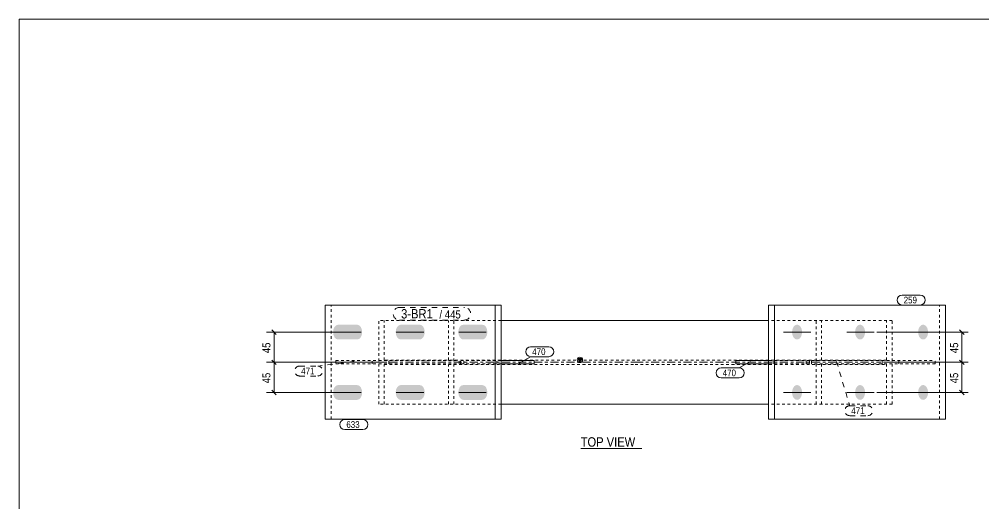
# Model space of a CAD drawing. Header units: millimetres. Extents: x 2 to 579, y 1 to 405.
# Drawn here: x 5 to 364.5, y 224.4 to 405 of the extents above; entities that cross this region are included whole.
import ezdxf

# ---------------------------------------------------------------- set-up
doc = ezdxf.new("R2010")
doc.units = ezdxf.units.MM
for name, pattern in [('XKITLINE00', [0]), ('XKITLINE01', [4, 1, -1, 1, -1]), ('XKITLINE02', [4, 2, -2]), ('XKITLINE03', [6, 3, -1, 1, -1])]:
    doc.linetypes.add(name, pattern=pattern)
for name, color, linetype, lineweight in [('Bolt', 3, 'Continuous', 0), ('Dimensions', 7, 'Continuous', 0), ('DrawingSheet', 5, 'Continuous', 0), ('OtherObjectType', 7, 'Continuous', 0), ('Part', 2, 'Continuous', 0), ('PartMark', 7, 'Continuous', 0)]:
    doc.layers.add(name, color=color, linetype=linetype, lineweight=lineweight)
doc.styles.add('ARIAL', font='ARIAL.TTF')

# ---------------------------------------------------------------- blocks, each defined once
blk = doc.blocks.new('*A10')
at = {"layer": 'Bolt'}
for points in [[(123.81, 285.63), (123.1, 285.84), (122.51, 286.44), (122.11, 287.33), (121.97, 288.38), (122.11, 289.44), (122.51, 290.33), (123.1, 290.92), (123.81, 291.13), (130.97, 291.13), (131.68, 290.92), (132.27, 290.33), (132.67, 289.44), (132.81, 288.38), (132.67, 287.33), (132.27, 286.44), (131.68, 285.84), (130.97, 285.63)], [(147.14, 285.63), (146.44, 285.84), (145.84, 286.44), (145.45, 287.33), (145.31, 288.38), (145.45, 289.44), (145.84, 290.33), (146.44, 290.92), (147.14, 291.13), (154.31, 291.13), (155.01, 290.92), (155.6, 290.33), (156, 289.44), (156.14, 288.38), (156, 287.33), (155.6, 286.44), (155.01, 285.84), (154.31, 285.63)], [(170.48, 285.63), (169.77, 285.84), (169.18, 286.44), (168.78, 287.33), (168.64, 288.38), (168.78, 289.44), (169.18, 290.33), (169.77, 290.92), (170.48, 291.13), (177.64, 291.13), (178.34, 290.92), (178.94, 290.33), (179.34, 289.44), (179.48, 288.38), (179.34, 287.33), (178.94, 286.44), (178.34, 285.84), (177.64, 285.63)], [(123.81, 263.13), (123.1, 263.34), (122.51, 263.94), (122.11, 264.83), (121.97, 265.88), (122.11, 266.94), (122.51, 267.83), (123.1, 268.42), (123.81, 268.63), (130.97, 268.63), (131.68, 268.42), (132.27, 267.83), (132.67, 266.94), (132.81, 265.88), (132.67, 264.83), (132.27, 263.94), (131.68, 263.34), (130.97, 263.13)], [(147.14, 263.13), (146.44, 263.34), (145.84, 263.94), (145.45, 264.83), (145.31, 265.88), (145.45, 266.94), (145.84, 267.83), (146.44, 268.42), (147.14, 268.63), (154.31, 268.63), (155.01, 268.42), (155.6, 267.83), (156, 266.94), (156.14, 265.88), (156, 264.83), (155.6, 263.94), (155.01, 263.34), (154.31, 263.13)], [(170.48, 263.13), (169.77, 263.34), (169.18, 263.94), (168.78, 264.83), (168.64, 265.88), (168.78, 266.94), (169.18, 267.83), (169.77, 268.42), (170.48, 268.63), (177.64, 268.63), (178.34, 268.42), (178.94, 267.83), (179.34, 266.94), (179.48, 265.88), (179.34, 264.83), (178.94, 263.94), (178.34, 263.34), (177.64, 263.13)]]:
    blk.add_hatch(color=3, dxfattribs=at).paths.add_polyline_path(points, flags=17)
at = {"layer": 'Bolt', "color": 3, "linetype": 'XKITLINE00', "lineweight": 0}
for p, q in [((122.17, 288.38), (132.42, 288.38)), ((145.51, 288.38), (155.76, 288.38)), ((168.84, 288.38), (179.09, 288.38)), ((122.17, 265.88), (132.42, 265.88)), ((145.51, 265.88), (155.76, 265.88)), ((168.84, 265.88), (179.09, 265.88))]:
    blk.add_line(p, q, dxfattribs=at)
blk = doc.blocks.new('*A11')
at = {"layer": 'Bolt'}
for points in [[(293.07, 288.45), (293.07, 288.52), (293.08, 288.59), (293.08, 288.65), (293.09, 288.72), (293.09, 288.79), (293.1, 288.85), (293.11, 288.92), (293.12, 288.99), (293.13, 289.05), (293.14, 289.12), (293.15, 289.18), (293.16, 289.25), (293.18, 289.31), (293.2, 289.37), (293.21, 289.44), (293.23, 289.5), (293.25, 289.56), (293.27, 289.62), (293.29, 289.68), (293.31, 289.74), (293.33, 289.8), (293.36, 289.85), (293.38, 289.91), (293.41, 289.97), (293.43, 290.02), (293.46, 290.07), (293.49, 290.13), (293.52, 290.18), (293.55, 290.23), (293.58, 290.28), (293.61, 290.33), (293.64, 290.37), (293.68, 290.42), (293.71, 290.47), (293.75, 290.51), (293.78, 290.55), (293.82, 290.59), (293.85, 290.63), (293.89, 290.67), (293.93, 290.71), (293.97, 290.74), (294.01, 290.78), (294.05, 290.81), (294.09, 290.84), (294.13, 290.87), (294.17, 290.9), (294.21, 290.92), (294.25, 290.95), (294.3, 290.97), (294.34, 290.99), (294.38, 291.01), (294.43, 291.03), (294.47, 291.05), (294.51, 291.07), (294.56, 291.08), (294.6, 291.09), (294.65, 291.1), (294.69, 291.11), (294.74, 291.12), (294.78, 291.13), (294.83, 291.13), (294.87, 291.13), (294.92, 291.13), (294.96, 291.13), (295.01, 291.13), (295.05, 291.13), (295.1, 291.12), (295.14, 291.11), (295.19, 291.1), (295.23, 291.09), (295.28, 291.08), (295.32, 291.07), (295.37, 291.05), (295.41, 291.03), (295.45, 291.01), (295.5, 290.99), (295.54, 290.97), (295.58, 290.95), (295.62, 290.92), (295.67, 290.9), (295.71, 290.87), (295.75, 290.84), (295.79, 290.81), (295.83, 290.78), (295.87, 290.74), (295.91, 290.71), (295.94, 290.67), (295.98, 290.63), (296.02, 290.59), (296.05, 290.55), (296.09, 290.51), (296.12, 290.47), (296.16, 290.42), (296.19, 290.37), (296.22, 290.33), (296.25, 290.28), (296.29, 290.23), (296.32, 290.18), (296.34, 290.13), (296.37, 290.07), (296.4, 290.02), (296.43, 289.97), (296.45, 289.91), (296.48, 289.85), (296.5, 289.8), (296.52, 289.74), (296.55, 289.68), (296.57, 289.62), (296.59, 289.56), (296.61, 289.5), (296.62, 289.44), (296.64, 289.37), (296.66, 289.31), (296.67, 289.25), (296.68, 289.18), (296.7, 289.12), (296.71, 289.05), (296.72, 288.99), (296.73, 288.92), (296.74, 288.85), (296.74, 288.79), (296.75, 288.72), (296.75, 288.65), (296.76, 288.59), (296.76, 288.52), (296.76, 288.45), (296.76, 288.38), (296.76, 288.32), (296.76, 288.25), (296.76, 288.18), (296.75, 288.11), (296.75, 288.05), (296.74, 287.98), (296.74, 287.91), (296.73, 287.85), (296.72, 287.78), (296.71, 287.71), (296.7, 287.65), (296.68, 287.58), (296.67, 287.52), (296.66, 287.46), (296.64, 287.39), (296.62, 287.33), (296.61, 287.27), (296.59, 287.21), (296.57, 287.15), (296.55, 287.09), (296.52, 287.03), (296.5, 286.97), (296.48, 286.91), (296.45, 286.85), (296.43, 286.8), (296.4, 286.74), (296.37, 286.69), (296.34, 286.64), (296.32, 286.59), (296.29, 286.54), (296.25, 286.49), (296.22, 286.44), (296.19, 286.39), (296.16, 286.35), (296.12, 286.3), (296.09, 286.26), (296.05, 286.21), (296.02, 286.17), (295.98, 286.13), (295.94, 286.1), (295.91, 286.06), (295.87, 286.02), (295.83, 285.99), (295.79, 285.96), (295.75, 285.93), (295.71, 285.9), (295.67, 285.87), (295.62, 285.84), (295.58, 285.82), (295.54, 285.79), (295.5, 285.77), (295.45, 285.75), (295.41, 285.73), (295.37, 285.72), (295.32, 285.7), (295.28, 285.69), (295.23, 285.67), (295.19, 285.66), (295.14, 285.65), (295.1, 285.65), (295.05, 285.64), (295.01, 285.64), (294.96, 285.63), (294.92, 285.63), (294.87, 285.63), (294.83, 285.64), (294.78, 285.64), (294.74, 285.65), (294.69, 285.65), (294.65, 285.66), (294.6, 285.67), (294.56, 285.69), (294.51, 285.7), (294.47, 285.72), (294.43, 285.73), (294.38, 285.75), (294.34, 285.77), (294.3, 285.79), (294.25, 285.82), (294.21, 285.84), (294.17, 285.87), (294.13, 285.9), (294.09, 285.93), (294.05, 285.96), (294.01, 285.99), (293.97, 286.02), (293.93, 286.06), (293.89, 286.1), (293.85, 286.13), (293.82, 286.17), (293.78, 286.21), (293.75, 286.26), (293.71, 286.3), (293.68, 286.35), (293.64, 286.39), (293.61, 286.44), (293.58, 286.49), (293.55, 286.54), (293.52, 286.59), (293.49, 286.64), (293.46, 286.69), (293.43, 286.74), (293.41, 286.8), (293.38, 286.85), (293.36, 286.91), (293.33, 286.97), (293.31, 287.03), (293.29, 287.09), (293.27, 287.15), (293.25, 287.21), (293.23, 287.27), (293.21, 287.33), (293.2, 287.39), (293.18, 287.46), (293.16, 287.52), (293.15, 287.58), (293.14, 287.65), (293.13, 287.71), (293.12, 287.78), (293.11, 287.85), (293.1, 287.91), (293.09, 287.98), (293.09, 288.05), (293.08, 288.11), (293.08, 288.18), (293.07, 288.25), (293.07, 288.32), (293.07, 288.38)], [(316.57, 288.45), (316.57, 288.52), (316.57, 288.59), (316.58, 288.65), (316.58, 288.72), (316.59, 288.79), (316.59, 288.85), (316.6, 288.92), (316.61, 288.99), (316.62, 289.05), (316.63, 289.12), (316.65, 289.18), (316.66, 289.25), (316.67, 289.31), (316.69, 289.37), (316.71, 289.44), (316.72, 289.5), (316.74, 289.56), (316.76, 289.62), (316.78, 289.68), (316.81, 289.74), (316.83, 289.8), (316.85, 289.85), (316.88, 289.91), (316.9, 289.97), (316.93, 290.02), (316.96, 290.07), (316.99, 290.13), (317.01, 290.18), (317.04, 290.23), (317.08, 290.28), (317.11, 290.33), (317.14, 290.37), (317.17, 290.42), (317.21, 290.47), (317.24, 290.51), (317.28, 290.55), (317.31, 290.59), (317.35, 290.63), (317.39, 290.67), (317.42, 290.71), (317.46, 290.74), (317.5, 290.78), (317.54, 290.81), (317.58, 290.84), (317.62, 290.87), (317.66, 290.9), (317.71, 290.92), (317.75, 290.95), (317.79, 290.97), (317.83, 290.99), (317.88, 291.01), (317.92, 291.03), (317.96, 291.05), (318.01, 291.07), (318.05, 291.08), (318.1, 291.09), (318.14, 291.1), (318.19, 291.11), (318.23, 291.12), (318.28, 291.13), (318.32, 291.13), (318.37, 291.13), (318.41, 291.13), (318.46, 291.13), (318.5, 291.13), (318.55, 291.13), (318.59, 291.12), (318.64, 291.11), (318.68, 291.1), (318.73, 291.09), (318.77, 291.08), (318.82, 291.07), (318.86, 291.05), (318.9, 291.03), (318.95, 291.01), (318.99, 290.99), (319.03, 290.97), (319.08, 290.95), (319.12, 290.92), (319.16, 290.9), (319.2, 290.87), (319.24, 290.84), (319.28, 290.81), (319.32, 290.78), (319.36, 290.74), (319.4, 290.71), (319.44, 290.67), (319.48, 290.63), (319.51, 290.59), (319.55, 290.55), (319.58, 290.51), (319.62, 290.47), (319.65, 290.42), (319.69, 290.37), (319.72, 290.33), (319.75, 290.28), (319.78, 290.23), (319.81, 290.18), (319.84, 290.13), (319.87, 290.07), (319.9, 290.02), (319.92, 289.97), (319.95, 289.91), (319.97, 289.85), (320, 289.8), (320.02, 289.74), (320.04, 289.68), (320.06, 289.62), (320.08, 289.56), (320.1, 289.5), (320.12, 289.44), (320.13, 289.37), (320.15, 289.31), (320.17, 289.25), (320.18, 289.18), (320.19, 289.12), (320.2, 289.05), (320.21, 288.99), (320.22, 288.92), (320.23, 288.85), (320.24, 288.79), (320.24, 288.72), (320.25, 288.65), (320.25, 288.59), (320.26, 288.52), (320.26, 288.45), (320.26, 288.38), (320.26, 288.32), (320.26, 288.25), (320.25, 288.18), (320.25, 288.11), (320.24, 288.05), (320.24, 287.98), (320.23, 287.91), (320.22, 287.85), (320.21, 287.78), (320.2, 287.71), (320.19, 287.65), (320.18, 287.58), (320.17, 287.52), (320.15, 287.46), (320.13, 287.39), (320.12, 287.33), (320.1, 287.27), (320.08, 287.21), (320.06, 287.15), (320.04, 287.09), (320.02, 287.03), (320, 286.97), (319.97, 286.91), (319.95, 286.85), (319.92, 286.8), (319.9, 286.74), (319.87, 286.69), (319.84, 286.64), (319.81, 286.59), (319.78, 286.54), (319.75, 286.49), (319.72, 286.44), (319.69, 286.39), (319.65, 286.35), (319.62, 286.3), (319.58, 286.26), (319.55, 286.21), (319.51, 286.17), (319.48, 286.13), (319.44, 286.1), (319.4, 286.06), (319.36, 286.02), (319.32, 285.99), (319.28, 285.96), (319.24, 285.93), (319.2, 285.9), (319.16, 285.87), (319.12, 285.84), (319.08, 285.82), (319.03, 285.79), (318.99, 285.77), (318.95, 285.75), (318.9, 285.73), (318.86, 285.72), (318.82, 285.7), (318.77, 285.69), (318.73, 285.67), (318.68, 285.66), (318.64, 285.65), (318.59, 285.65), (318.55, 285.64), (318.5, 285.64), (318.46, 285.63), (318.41, 285.63), (318.37, 285.63), (318.32, 285.64), (318.28, 285.64), (318.23, 285.65), (318.19, 285.65), (318.14, 285.66), (318.1, 285.67), (318.05, 285.69), (318.01, 285.7), (317.96, 285.72), (317.92, 285.73), (317.88, 285.75), (317.83, 285.77), (317.79, 285.79), (317.75, 285.82), (317.71, 285.84), (317.66, 285.87), (317.62, 285.9), (317.58, 285.93), (317.54, 285.96), (317.5, 285.99), (317.46, 286.02), (317.42, 286.06), (317.39, 286.1), (317.35, 286.13), (317.31, 286.17), (317.28, 286.21), (317.24, 286.26), (317.21, 286.3), (317.17, 286.35), (317.14, 286.39), (317.11, 286.44), (317.08, 286.49), (317.04, 286.54), (317.01, 286.59), (316.99, 286.64), (316.96, 286.69), (316.93, 286.74), (316.9, 286.8), (316.88, 286.85), (316.85, 286.91), (316.83, 286.97), (316.81, 287.03), (316.78, 287.09), (316.76, 287.15), (316.74, 287.21), (316.72, 287.27), (316.71, 287.33), (316.69, 287.39), (316.67, 287.46), (316.66, 287.52), (316.65, 287.58), (316.63, 287.65), (316.62, 287.71), (316.61, 287.78), (316.6, 287.85), (316.59, 287.91), (316.59, 287.98), (316.58, 288.05), (316.58, 288.11), (316.57, 288.18), (316.57, 288.25), (316.57, 288.32), (316.57, 288.38)], [(340.06, 288.45), (340.06, 288.52), (340.07, 288.59), (340.07, 288.65), (340.07, 288.72), (340.08, 288.79), (340.09, 288.85), (340.1, 288.92), (340.11, 288.99), (340.12, 289.05), (340.13, 289.12), (340.14, 289.18), (340.15, 289.25), (340.17, 289.31), (340.18, 289.37), (340.2, 289.44), (340.22, 289.5), (340.24, 289.56), (340.26, 289.62), (340.28, 289.68), (340.3, 289.74), (340.32, 289.8), (340.35, 289.85), (340.37, 289.91), (340.4, 289.97), (340.42, 290.02), (340.45, 290.07), (340.48, 290.13), (340.51, 290.18), (340.54, 290.23), (340.57, 290.28), (340.6, 290.33), (340.63, 290.37), (340.67, 290.42), (340.7, 290.47), (340.74, 290.51), (340.77, 290.55), (340.81, 290.59), (340.84, 290.63), (340.88, 290.67), (340.92, 290.71), (340.96, 290.74), (341, 290.78), (341.04, 290.81), (341.08, 290.84), (341.12, 290.87), (341.16, 290.9), (341.2, 290.92), (341.24, 290.95), (341.29, 290.97), (341.33, 290.99), (341.37, 291.01), (341.41, 291.03), (341.46, 291.05), (341.5, 291.07), (341.55, 291.08), (341.59, 291.09), (341.64, 291.1), (341.68, 291.11), (341.73, 291.12), (341.77, 291.13), (341.82, 291.13), (341.86, 291.13), (341.91, 291.13), (341.95, 291.13), (342, 291.13), (342.04, 291.13), (342.09, 291.12), (342.13, 291.11), (342.18, 291.1), (342.22, 291.09), (342.27, 291.08), (342.31, 291.07), (342.36, 291.05), (342.4, 291.03), (342.44, 291.01), (342.49, 290.99), (342.53, 290.97), (342.57, 290.95), (342.61, 290.92), (342.65, 290.9), (342.7, 290.87), (342.74, 290.84), (342.78, 290.81), (342.82, 290.78), (342.86, 290.74), (342.89, 290.71), (342.93, 290.67), (342.97, 290.63), (343.01, 290.59), (343.04, 290.55), (343.08, 290.51), (343.11, 290.47), (343.15, 290.42), (343.18, 290.37), (343.21, 290.33), (343.24, 290.28), (343.27, 290.23), (343.3, 290.18), (343.33, 290.13), (343.36, 290.07), (343.39, 290.02), (343.42, 289.97), (343.44, 289.91), (343.47, 289.85), (343.49, 289.8), (343.51, 289.74), (343.53, 289.68), (343.56, 289.62), (343.58, 289.56), (343.59, 289.5), (343.61, 289.44), (343.63, 289.37), (343.64, 289.31), (343.66, 289.25), (343.67, 289.18), (343.69, 289.12), (343.7, 289.05), (343.71, 288.99), (343.72, 288.92), (343.73, 288.85), (343.73, 288.79), (343.74, 288.72), (343.74, 288.65), (343.75, 288.59), (343.75, 288.52), (343.75, 288.45), (343.75, 288.38), (343.75, 288.32), (343.75, 288.25), (343.75, 288.18), (343.74, 288.11), (343.74, 288.05), (343.73, 287.98), (343.73, 287.91), (343.72, 287.85), (343.71, 287.78), (343.7, 287.71), (343.69, 287.65), (343.67, 287.58), (343.66, 287.52), (343.64, 287.46), (343.63, 287.39), (343.61, 287.33), (343.59, 287.27), (343.58, 287.21), (343.56, 287.15), (343.53, 287.09), (343.51, 287.03), (343.49, 286.97), (343.47, 286.91), (343.44, 286.85), (343.42, 286.8), (343.39, 286.74), (343.36, 286.69), (343.33, 286.64), (343.3, 286.59), (343.27, 286.54), (343.24, 286.49), (343.21, 286.44), (343.18, 286.39), (343.15, 286.35), (343.11, 286.3), (343.08, 286.26), (343.04, 286.21), (343.01, 286.17), (342.97, 286.13), (342.93, 286.1), (342.89, 286.06), (342.86, 286.02), (342.82, 285.99), (342.78, 285.96), (342.74, 285.93), (342.7, 285.9), (342.65, 285.87), (342.61, 285.84), (342.57, 285.82), (342.53, 285.79), (342.49, 285.77), (342.44, 285.75), (342.4, 285.73), (342.36, 285.72), (342.31, 285.7), (342.27, 285.69), (342.22, 285.67), (342.18, 285.66), (342.13, 285.65), (342.09, 285.65), (342.04, 285.64), (342, 285.64), (341.95, 285.63), (341.91, 285.63), (341.86, 285.63), (341.82, 285.64), (341.77, 285.64), (341.73, 285.65), (341.68, 285.65), (341.64, 285.66), (341.59, 285.67), (341.55, 285.69), (341.5, 285.7), (341.46, 285.72), (341.41, 285.73), (341.37, 285.75), (341.33, 285.77), (341.29, 285.79), (341.24, 285.82), (341.2, 285.84), (341.16, 285.87), (341.12, 285.9), (341.08, 285.93), (341.04, 285.96), (341, 285.99), (340.96, 286.02), (340.92, 286.06), (340.88, 286.1), (340.84, 286.13), (340.81, 286.17), (340.77, 286.21), (340.74, 286.26), (340.7, 286.3), (340.67, 286.35), (340.63, 286.39), (340.6, 286.44), (340.57, 286.49), (340.54, 286.54), (340.51, 286.59), (340.48, 286.64), (340.45, 286.69), (340.42, 286.74), (340.4, 286.8), (340.37, 286.85), (340.35, 286.91), (340.32, 286.97), (340.3, 287.03), (340.28, 287.09), (340.26, 287.15), (340.24, 287.21), (340.22, 287.27), (340.2, 287.33), (340.18, 287.39), (340.17, 287.46), (340.15, 287.52), (340.14, 287.58), (340.13, 287.65), (340.12, 287.71), (340.11, 287.78), (340.1, 287.85), (340.09, 287.91), (340.08, 287.98), (340.07, 288.05), (340.07, 288.11), (340.07, 288.18), (340.06, 288.25), (340.06, 288.32), (340.06, 288.38)], [(293.07, 265.95), (293.07, 266.02), (293.08, 266.09), (293.08, 266.15), (293.09, 266.22), (293.09, 266.29), (293.1, 266.35), (293.11, 266.42), (293.12, 266.49), (293.13, 266.55), (293.14, 266.62), (293.15, 266.68), (293.16, 266.75), (293.18, 266.81), (293.2, 266.87), (293.21, 266.94), (293.23, 267), (293.25, 267.06), (293.27, 267.12), (293.29, 267.18), (293.31, 267.24), (293.33, 267.3), (293.36, 267.35), (293.38, 267.41), (293.41, 267.47), (293.43, 267.52), (293.46, 267.57), (293.49, 267.63), (293.52, 267.68), (293.55, 267.73), (293.58, 267.78), (293.61, 267.83), (293.64, 267.87), (293.68, 267.92), (293.71, 267.97), (293.75, 268.01), (293.78, 268.05), (293.82, 268.09), (293.85, 268.13), (293.89, 268.17), (293.93, 268.21), (293.97, 268.24), (294.01, 268.28), (294.05, 268.31), (294.09, 268.34), (294.13, 268.37), (294.17, 268.4), (294.21, 268.42), (294.25, 268.45), (294.3, 268.47), (294.34, 268.49), (294.38, 268.51), (294.43, 268.53), (294.47, 268.55), (294.51, 268.57), (294.56, 268.58), (294.6, 268.59), (294.65, 268.6), (294.69, 268.61), (294.74, 268.62), (294.78, 268.63), (294.83, 268.63), (294.87, 268.63), (294.92, 268.63), (294.96, 268.63), (295.01, 268.63), (295.05, 268.63), (295.1, 268.62), (295.14, 268.61), (295.19, 268.6), (295.23, 268.59), (295.28, 268.58), (295.32, 268.57), (295.37, 268.55), (295.41, 268.53), (295.45, 268.51), (295.5, 268.49), (295.54, 268.47), (295.58, 268.45), (295.62, 268.42), (295.67, 268.4), (295.71, 268.37), (295.75, 268.34), (295.79, 268.31), (295.83, 268.28), (295.87, 268.24), (295.91, 268.21), (295.94, 268.17), (295.98, 268.13), (296.02, 268.09), (296.05, 268.05), (296.09, 268.01), (296.12, 267.97), (296.16, 267.92), (296.19, 267.87), (296.22, 267.83), (296.25, 267.78), (296.29, 267.73), (296.32, 267.68), (296.34, 267.63), (296.37, 267.57), (296.4, 267.52), (296.43, 267.47), (296.45, 267.41), (296.48, 267.35), (296.5, 267.3), (296.52, 267.24), (296.55, 267.18), (296.57, 267.12), (296.59, 267.06), (296.61, 267), (296.62, 266.94), (296.64, 266.87), (296.66, 266.81), (296.67, 266.75), (296.68, 266.68), (296.7, 266.62), (296.71, 266.55), (296.72, 266.49), (296.73, 266.42), (296.74, 266.35), (296.74, 266.29), (296.75, 266.22), (296.75, 266.15), (296.76, 266.09), (296.76, 266.02), (296.76, 265.95), (296.76, 265.88), (296.76, 265.82), (296.76, 265.75), (296.76, 265.68), (296.75, 265.61), (296.75, 265.55), (296.74, 265.48), (296.74, 265.41), (296.73, 265.35), (296.72, 265.28), (296.71, 265.21), (296.7, 265.15), (296.68, 265.08), (296.67, 265.02), (296.66, 264.96), (296.64, 264.89), (296.62, 264.83), (296.61, 264.77), (296.59, 264.71), (296.57, 264.65), (296.55, 264.59), (296.52, 264.53), (296.5, 264.47), (296.48, 264.41), (296.45, 264.35), (296.43, 264.3), (296.4, 264.24), (296.37, 264.19), (296.34, 264.14), (296.32, 264.09), (296.29, 264.04), (296.25, 263.99), (296.22, 263.94), (296.19, 263.89), (296.16, 263.85), (296.12, 263.8), (296.09, 263.76), (296.05, 263.71), (296.02, 263.67), (295.98, 263.63), (295.94, 263.6), (295.91, 263.56), (295.87, 263.52), (295.83, 263.49), (295.79, 263.46), (295.75, 263.43), (295.71, 263.4), (295.67, 263.37), (295.62, 263.34), (295.58, 263.32), (295.54, 263.29), (295.5, 263.27), (295.45, 263.25), (295.41, 263.23), (295.37, 263.22), (295.32, 263.2), (295.28, 263.19), (295.23, 263.17), (295.19, 263.16), (295.14, 263.15), (295.1, 263.15), (295.05, 263.14), (295.01, 263.14), (294.96, 263.13), (294.92, 263.13), (294.87, 263.13), (294.83, 263.14), (294.78, 263.14), (294.74, 263.15), (294.69, 263.15), (294.65, 263.16), (294.6, 263.17), (294.56, 263.19), (294.51, 263.2), (294.47, 263.22), (294.43, 263.23), (294.38, 263.25), (294.34, 263.27), (294.3, 263.29), (294.25, 263.32), (294.21, 263.34), (294.17, 263.37), (294.13, 263.4), (294.09, 263.43), (294.05, 263.46), (294.01, 263.49), (293.97, 263.52), (293.93, 263.56), (293.89, 263.6), (293.85, 263.63), (293.82, 263.67), (293.78, 263.71), (293.75, 263.76), (293.71, 263.8), (293.68, 263.85), (293.64, 263.89), (293.61, 263.94), (293.58, 263.99), (293.55, 264.04), (293.52, 264.09), (293.49, 264.14), (293.46, 264.19), (293.43, 264.24), (293.41, 264.3), (293.38, 264.35), (293.36, 264.41), (293.33, 264.47), (293.31, 264.53), (293.29, 264.59), (293.27, 264.65), (293.25, 264.71), (293.23, 264.77), (293.21, 264.83), (293.2, 264.89), (293.18, 264.96), (293.16, 265.02), (293.15, 265.08), (293.14, 265.15), (293.13, 265.21), (293.12, 265.28), (293.11, 265.35), (293.1, 265.41), (293.09, 265.48), (293.09, 265.55), (293.08, 265.61), (293.08, 265.68), (293.07, 265.75), (293.07, 265.82), (293.07, 265.88)], [(316.57, 265.95), (316.57, 266.02), (316.57, 266.09), (316.58, 266.15), (316.58, 266.22), (316.59, 266.29), (316.59, 266.35), (316.6, 266.42), (316.61, 266.49), (316.62, 266.55), (316.63, 266.62), (316.65, 266.68), (316.66, 266.75), (316.67, 266.81), (316.69, 266.87), (316.71, 266.94), (316.72, 267), (316.74, 267.06), (316.76, 267.12), (316.78, 267.18), (316.81, 267.24), (316.83, 267.3), (316.85, 267.35), (316.88, 267.41), (316.9, 267.47), (316.93, 267.52), (316.96, 267.57), (316.99, 267.63), (317.01, 267.68), (317.04, 267.73), (317.08, 267.78), (317.11, 267.83), (317.14, 267.87), (317.17, 267.92), (317.21, 267.97), (317.24, 268.01), (317.28, 268.05), (317.31, 268.09), (317.35, 268.13), (317.39, 268.17), (317.42, 268.21), (317.46, 268.24), (317.5, 268.28), (317.54, 268.31), (317.58, 268.34), (317.62, 268.37), (317.66, 268.4), (317.71, 268.42), (317.75, 268.45), (317.79, 268.47), (317.83, 268.49), (317.88, 268.51), (317.92, 268.53), (317.96, 268.55), (318.01, 268.57), (318.05, 268.58), (318.1, 268.59), (318.14, 268.6), (318.19, 268.61), (318.23, 268.62), (318.28, 268.63), (318.32, 268.63), (318.37, 268.63), (318.41, 268.63), (318.46, 268.63), (318.5, 268.63), (318.55, 268.63), (318.59, 268.62), (318.64, 268.61), (318.68, 268.6), (318.73, 268.59), (318.77, 268.58), (318.82, 268.57), (318.86, 268.55), (318.9, 268.53), (318.95, 268.51), (318.99, 268.49), (319.03, 268.47), (319.08, 268.45), (319.12, 268.42), (319.16, 268.4), (319.2, 268.37), (319.24, 268.34), (319.28, 268.31), (319.32, 268.28), (319.36, 268.24), (319.4, 268.21), (319.44, 268.17), (319.48, 268.13), (319.51, 268.09), (319.55, 268.05), (319.58, 268.01), (319.62, 267.97), (319.65, 267.92), (319.69, 267.87), (319.72, 267.83), (319.75, 267.78), (319.78, 267.73), (319.81, 267.68), (319.84, 267.63), (319.87, 267.57), (319.9, 267.52), (319.92, 267.47), (319.95, 267.41), (319.97, 267.35), (320, 267.3), (320.02, 267.24), (320.04, 267.18), (320.06, 267.12), (320.08, 267.06), (320.1, 267), (320.12, 266.94), (320.13, 266.87), (320.15, 266.81), (320.17, 266.75), (320.18, 266.68), (320.19, 266.62), (320.2, 266.55), (320.21, 266.49), (320.22, 266.42), (320.23, 266.35), (320.24, 266.29), (320.24, 266.22), (320.25, 266.15), (320.25, 266.09), (320.26, 266.02), (320.26, 265.95), (320.26, 265.88), (320.26, 265.82), (320.26, 265.75), (320.25, 265.68), (320.25, 265.61), (320.24, 265.55), (320.24, 265.48), (320.23, 265.41), (320.22, 265.35), (320.21, 265.28), (320.2, 265.21), (320.19, 265.15), (320.18, 265.08), (320.17, 265.02), (320.15, 264.96), (320.13, 264.89), (320.12, 264.83), (320.1, 264.77), (320.08, 264.71), (320.06, 264.65), (320.04, 264.59), (320.02, 264.53), (320, 264.47), (319.97, 264.41), (319.95, 264.35), (319.92, 264.3), (319.9, 264.24), (319.87, 264.19), (319.84, 264.14), (319.81, 264.09), (319.78, 264.04), (319.75, 263.99), (319.72, 263.94), (319.69, 263.89), (319.65, 263.85), (319.62, 263.8), (319.58, 263.76), (319.55, 263.71), (319.51, 263.67), (319.48, 263.63), (319.44, 263.6), (319.4, 263.56), (319.36, 263.52), (319.32, 263.49), (319.28, 263.46), (319.24, 263.43), (319.2, 263.4), (319.16, 263.37), (319.12, 263.34), (319.08, 263.32), (319.03, 263.29), (318.99, 263.27), (318.95, 263.25), (318.9, 263.23), (318.86, 263.22), (318.82, 263.2), (318.77, 263.19), (318.73, 263.17), (318.68, 263.16), (318.64, 263.15), (318.59, 263.15), (318.55, 263.14), (318.5, 263.14), (318.46, 263.13), (318.41, 263.13), (318.37, 263.13), (318.32, 263.14), (318.28, 263.14), (318.23, 263.15), (318.19, 263.15), (318.14, 263.16), (318.1, 263.17), (318.05, 263.19), (318.01, 263.2), (317.96, 263.22), (317.92, 263.23), (317.88, 263.25), (317.83, 263.27), (317.79, 263.29), (317.75, 263.32), (317.71, 263.34), (317.66, 263.37), (317.62, 263.4), (317.58, 263.43), (317.54, 263.46), (317.5, 263.49), (317.46, 263.52), (317.42, 263.56), (317.39, 263.6), (317.35, 263.63), (317.31, 263.67), (317.28, 263.71), (317.24, 263.76), (317.21, 263.8), (317.17, 263.85), (317.14, 263.89), (317.11, 263.94), (317.08, 263.99), (317.04, 264.04), (317.01, 264.09), (316.99, 264.14), (316.96, 264.19), (316.93, 264.24), (316.9, 264.3), (316.88, 264.35), (316.85, 264.41), (316.83, 264.47), (316.81, 264.53), (316.78, 264.59), (316.76, 264.65), (316.74, 264.71), (316.72, 264.77), (316.71, 264.83), (316.69, 264.89), (316.67, 264.96), (316.66, 265.02), (316.65, 265.08), (316.63, 265.15), (316.62, 265.21), (316.61, 265.28), (316.6, 265.35), (316.59, 265.41), (316.59, 265.48), (316.58, 265.55), (316.58, 265.61), (316.57, 265.68), (316.57, 265.75), (316.57, 265.82), (316.57, 265.88)], [(340.06, 265.95), (340.06, 266.02), (340.07, 266.09), (340.07, 266.15), (340.07, 266.22), (340.08, 266.29), (340.09, 266.35), (340.1, 266.42), (340.11, 266.49), (340.12, 266.55), (340.13, 266.62), (340.14, 266.68), (340.15, 266.75), (340.17, 266.81), (340.18, 266.87), (340.2, 266.94), (340.22, 267), (340.24, 267.06), (340.26, 267.12), (340.28, 267.18), (340.3, 267.24), (340.32, 267.3), (340.35, 267.35), (340.37, 267.41), (340.4, 267.47), (340.42, 267.52), (340.45, 267.57), (340.48, 267.63), (340.51, 267.68), (340.54, 267.73), (340.57, 267.78), (340.6, 267.83), (340.63, 267.87), (340.67, 267.92), (340.7, 267.97), (340.74, 268.01), (340.77, 268.05), (340.81, 268.09), (340.84, 268.13), (340.88, 268.17), (340.92, 268.21), (340.96, 268.24), (341, 268.28), (341.04, 268.31), (341.08, 268.34), (341.12, 268.37), (341.16, 268.4), (341.2, 268.42), (341.24, 268.45), (341.29, 268.47), (341.33, 268.49), (341.37, 268.51), (341.41, 268.53), (341.46, 268.55), (341.5, 268.57), (341.55, 268.58), (341.59, 268.59), (341.64, 268.6), (341.68, 268.61), (341.73, 268.62), (341.77, 268.63), (341.82, 268.63), (341.86, 268.63), (341.91, 268.63), (341.95, 268.63), (342, 268.63), (342.04, 268.63), (342.09, 268.62), (342.13, 268.61), (342.18, 268.6), (342.22, 268.59), (342.27, 268.58), (342.31, 268.57), (342.36, 268.55), (342.4, 268.53), (342.44, 268.51), (342.49, 268.49), (342.53, 268.47), (342.57, 268.45), (342.61, 268.42), (342.65, 268.4), (342.7, 268.37), (342.74, 268.34), (342.78, 268.31), (342.82, 268.28), (342.86, 268.24), (342.89, 268.21), (342.93, 268.17), (342.97, 268.13), (343.01, 268.09), (343.04, 268.05), (343.08, 268.01), (343.11, 267.97), (343.15, 267.92), (343.18, 267.87), (343.21, 267.83), (343.24, 267.78), (343.27, 267.73), (343.3, 267.68), (343.33, 267.63), (343.36, 267.57), (343.39, 267.52), (343.42, 267.47), (343.44, 267.41), (343.47, 267.35), (343.49, 267.3), (343.51, 267.24), (343.53, 267.18), (343.56, 267.12), (343.58, 267.06), (343.59, 267), (343.61, 266.94), (343.63, 266.87), (343.64, 266.81), (343.66, 266.75), (343.67, 266.68), (343.69, 266.62), (343.7, 266.55), (343.71, 266.49), (343.72, 266.42), (343.73, 266.35), (343.73, 266.29), (343.74, 266.22), (343.74, 266.15), (343.75, 266.09), (343.75, 266.02), (343.75, 265.95), (343.75, 265.88), (343.75, 265.82), (343.75, 265.75), (343.75, 265.68), (343.74, 265.61), (343.74, 265.55), (343.73, 265.48), (343.73, 265.41), (343.72, 265.35), (343.71, 265.28), (343.7, 265.21), (343.69, 265.15), (343.67, 265.08), (343.66, 265.02), (343.64, 264.96), (343.63, 264.89), (343.61, 264.83), (343.59, 264.77), (343.58, 264.71), (343.56, 264.65), (343.53, 264.59), (343.51, 264.53), (343.49, 264.47), (343.47, 264.41), (343.44, 264.35), (343.42, 264.3), (343.39, 264.24), (343.36, 264.19), (343.33, 264.14), (343.3, 264.09), (343.27, 264.04), (343.24, 263.99), (343.21, 263.94), (343.18, 263.89), (343.15, 263.85), (343.11, 263.8), (343.08, 263.76), (343.04, 263.71), (343.01, 263.67), (342.97, 263.63), (342.93, 263.6), (342.89, 263.56), (342.86, 263.52), (342.82, 263.49), (342.78, 263.46), (342.74, 263.43), (342.7, 263.4), (342.65, 263.37), (342.61, 263.34), (342.57, 263.32), (342.53, 263.29), (342.49, 263.27), (342.44, 263.25), (342.4, 263.23), (342.36, 263.22), (342.31, 263.2), (342.27, 263.19), (342.22, 263.17), (342.18, 263.16), (342.13, 263.15), (342.09, 263.15), (342.04, 263.14), (342, 263.14), (341.95, 263.13), (341.91, 263.13), (341.86, 263.13), (341.82, 263.14), (341.77, 263.14), (341.73, 263.15), (341.68, 263.15), (341.64, 263.16), (341.59, 263.17), (341.55, 263.19), (341.5, 263.2), (341.46, 263.22), (341.41, 263.23), (341.37, 263.25), (341.33, 263.27), (341.29, 263.29), (341.24, 263.32), (341.2, 263.34), (341.16, 263.37), (341.12, 263.4), (341.08, 263.43), (341.04, 263.46), (341, 263.49), (340.96, 263.52), (340.92, 263.56), (340.88, 263.6), (340.84, 263.63), (340.81, 263.67), (340.77, 263.71), (340.74, 263.76), (340.7, 263.8), (340.67, 263.85), (340.63, 263.89), (340.6, 263.94), (340.57, 263.99), (340.54, 264.04), (340.51, 264.09), (340.48, 264.14), (340.45, 264.19), (340.42, 264.24), (340.4, 264.3), (340.37, 264.35), (340.35, 264.41), (340.32, 264.47), (340.3, 264.53), (340.28, 264.59), (340.26, 264.65), (340.24, 264.71), (340.22, 264.77), (340.2, 264.83), (340.18, 264.89), (340.17, 264.96), (340.15, 265.02), (340.14, 265.08), (340.13, 265.15), (340.12, 265.21), (340.11, 265.28), (340.1, 265.35), (340.09, 265.41), (340.08, 265.48), (340.07, 265.55), (340.07, 265.61), (340.07, 265.68), (340.06, 265.75), (340.06, 265.82), (340.06, 265.88)]]:
    blk.add_hatch(color=3, dxfattribs=at).paths.add_polyline_path(points, flags=17)
at = {"layer": 'Bolt', "color": 3, "linetype": 'XKITLINE00', "lineweight": 0}
for p, q in [((289.91, 288.38), (300.11, 288.38)), ((313.41, 288.38), (323.6, 288.38)), ((336.9, 288.38), (347.1, 288.38)), ((289.91, 265.88), (300.11, 265.88)), ((313.41, 265.88), (323.6, 265.88)), ((336.9, 265.88), (347.1, 265.88))]:
    blk.add_line(p, q, dxfattribs=at)
blk = doc.blocks.new('*A12')
at = {"layer": 'Part'}
blk.add_hatch(color=2, dxfattribs=at).paths.add_polyline_path([(213.18, 278.53), (214.78, 278.53), (213.98, 277.13)], flags=17)
at = {"layer": 'Part', "color": 7, "linetype": 'XKITLINE01', "lineweight": 0}
for p, q in [((138.98, 261.51), (138.98, 292.76)), ((184.63, 292.76), (138.98, 292.76)), ((141, 277.95), (141, 292.76)), ((164.93, 277.95), (164.93, 292.76)), ((166.94, 261.51), (166.94, 292.76)), ((330.34, 292.76), (284.3, 292.76)), ((302.04, 261.51), (302.04, 292.76)), ((304.08, 277.95), (304.08, 292.76)), ((328.3, 277.95), (328.3, 292.76)), ((330.34, 261.51), (330.34, 292.76)), ((234.44, 277.95), (141, 277.95)), ((328.3, 277.95), (234.54, 277.95)), ((141, 261.51), (141, 276.32)), ((141, 276.32), (234.44, 276.32)), ((164.93, 261.51), (164.93, 276.32)), ((234.54, 276.32), (328.3, 276.32)), ((304.08, 261.51), (304.08, 276.32)), ((328.3, 261.51), (328.3, 276.32)), ((184.63, 261.51), (138.98, 261.51)), ((330.34, 261.51), (284.3, 261.51))]:
    blk.add_line(p, q, dxfattribs=at)
at = {"layer": 'Part', "color": 2, "linetype": 'XKITLINE00', "lineweight": 0}
for p, q in [((234.44, 292.76), (184.63, 292.76)), ((284.3, 292.76), (234.54, 292.76)), ((213.98, 277.13), (213.18, 278.53)), ((213.18, 278.53), (214.78, 278.53)), ((214.78, 278.53), (213.98, 277.13)), ((234.44, 261.51), (184.63, 261.51)), ((284.3, 261.51), (234.54, 261.51))]:
    blk.add_line(p, q, dxfattribs=at)
at = {"layer": 'Part', "color": 7, "linetype": 'XKITLINE03', "lineweight": 0}
for p, q in [((142.96, 277.13), (234.44, 277.13)), ((234.54, 277.13), (326.19, 277.13))]:
    blk.add_line(p, q, dxfattribs=at)
at = {"layer": 'Part', "color": 2, "linetype": 'XKITLINE00', "lineweight": 0}
blk.add_circle((213.98, 278.03), 1, dxfattribs=at)
blk = doc.blocks.new('*A13')
at = {"layer": 'Part', "color": 2, "linetype": 'XKITLINE00', "lineweight": 0}
for p, q in [((119.06, 255.88), (119.06, 298.38)), ((119.06, 298.38), (182.39, 298.38)), ((184.63, 298.38), (182.39, 298.38)), ((182.39, 255.88), (182.39, 298.38)), ((184.63, 255.88), (184.63, 298.38)), ((184.63, 255.88), (119.06, 255.88))]:
    blk.add_line(p, q, dxfattribs=at)
at = {"layer": 'Part', "color": 7, "linetype": 'XKITLINE01', "lineweight": 0}
blk.add_line((121.29, 255.88), (121.29, 298.38), dxfattribs=at)
blk = doc.blocks.new('*A14')
at = {"layer": 'Part', "color": 2, "linetype": 'XKITLINE00', "lineweight": 0}
for p, q in [((284.3, 298.38), (350.3, 298.38)), ((284.3, 255.88), (284.3, 298.38)), ((286.53, 255.88), (286.53, 298.38)), ((350.3, 298.38), (350.3, 255.88)), ((350.3, 255.88), (284.3, 255.88))]:
    blk.add_line(p, q, dxfattribs=at)
at = {"layer": 'Part', "color": 7, "linetype": 'XKITLINE01', "lineweight": 0}
blk.add_line((348.07, 255.88), (348.07, 298.38), dxfattribs=at)
blk = doc.blocks.new('*A15')
at = {"layer": 'Part', "color": 7, "linetype": 'XKITLINE01', "lineweight": 0}
for p, q in [((300.34, 276.51), (300.34, 277.76)), ((300.34, 277.76), (346.4, 277.76)), ((326.59, 276.51), (326.59, 277.76)), ((332.86, 276.51), (332.86, 277.76)), ((346.4, 276.51), (346.4, 277.76)), ((346.4, 276.51), (300.34, 276.51))]:
    blk.add_line(p, q, dxfattribs=at)
blk = doc.blocks.new('*A16')
at = {"layer": 'Part', "color": 2, "linetype": 'XKITLINE00', "lineweight": 0}
for p, q in [((284.3, 277.76), (272.04, 277.76)), ((272.04, 277.76), (272.04, 276.51)), ((272.04, 276.51), (284.3, 276.51))]:
    blk.add_line(p, q, dxfattribs=at)
at = {"layer": 'Part', "color": 7, "linetype": 'XKITLINE01', "lineweight": 0}
for p, q in [((299.52, 277.76), (284.3, 277.76)), ((285.98, 276.51), (285.98, 277.76)), ((298.29, 276.51), (298.29, 277.76)), ((299.52, 277.76), (299.52, 276.51)), ((299.52, 276.51), (284.3, 276.51))]:
    blk.add_line(p, q, dxfattribs=at)
blk = doc.blocks.new('*A17')
at = {"layer": 'Part', "color": 7, "linetype": 'XKITLINE01', "lineweight": 0}
for p, q in [((122.96, 277.76), (122.96, 276.51)), ((122.96, 277.76), (168.98, 277.76)), ((136.48, 276.51), (136.48, 277.76)), ((142.73, 276.51), (142.73, 277.76)), ((168.98, 276.51), (168.98, 277.76)), ((122.96, 276.51), (168.98, 276.51))]:
    blk.add_line(p, q, dxfattribs=at)
blk = doc.blocks.new('*A18')
at = {"layer": 'Part', "color": 7, "linetype": 'XKITLINE01', "lineweight": 0}
for p, q in [((169.44, 276.51), (169.44, 277.76)), ((184.63, 277.76), (169.44, 277.76)), ((170.69, 276.51), (170.69, 277.76)), ((182.96, 276.51), (182.96, 277.76)), ((184.63, 276.51), (169.44, 276.51))]:
    blk.add_line(p, q, dxfattribs=at)
at = {"layer": 'Part', "color": 2, "linetype": 'XKITLINE00', "lineweight": 0}
for p, q in [((196.94, 277.76), (184.63, 277.76)), ((196.94, 277.76), (196.94, 276.51)), ((196.94, 276.51), (184.63, 276.51))]:
    blk.add_line(p, q, dxfattribs=at)
blk = doc.blocks.new('*A19')
at = {"layer": 'DrawingSheet', "color": 5, "linetype": 'XKITLINE00', "lineweight": 0}
for p, q in [((579, 405), (5, 405)), ((5, 405), (5, 5))]:
    blk.add_line(p, q, dxfattribs=at)
blk = doc.blocks.new('*A50')
at = {"layer": 'Dimensions', "color": 7, "linetype": 'XKITLINE00', "lineweight": 0}
for p, q in [((141.96, 277.13), (97.11, 277.13)), ((99.12, 277.98), (100.81, 276.28)), ((99.96, 265.88), (99.96, 277.13)), ((99.12, 266.73), (100.81, 265.03)), ((131.42, 265.88), (97.11, 265.88))]:
    blk.add_line(p, q, dxfattribs=at)
at = {"layer": 'Dimensions', "color": 3}
for p in [(99.96, 277.13), (99.96, 265.88)]:
    blk.add_point(p, dxfattribs=at)
at = {"layer": 'Dimensions', "color": 3, "style": 'ARIAL', "width": 0.85}
blk.add_text('45', height=3, rotation=90.0002, dxfattribs=at).set_placement((98.61, 269.28))
blk = doc.blocks.new('*A51')
at = {"layer": 'Dimensions', "color": 7, "linetype": 'XKITLINE00', "lineweight": 0}
for p, q in [((131.42, 288.38), (97.11, 288.38)), ((99.12, 289.23), (100.81, 287.53)), ((99.96, 277.13), (99.96, 288.38)), ((141.96, 277.13), (97.11, 277.13)), ((99.12, 277.98), (100.81, 276.28))]:
    blk.add_line(p, q, dxfattribs=at)
at = {"layer": 'Dimensions', "color": 3}
for p in [(99.96, 288.38), (99.96, 277.13)]:
    blk.add_point(p, dxfattribs=at)
at = {"layer": 'Dimensions', "color": 3, "style": 'ARIAL', "width": 0.85}
blk.add_text('45', height=3, rotation=90.0002, dxfattribs=at).set_placement((98.61, 280.53))
blk = doc.blocks.new('*A52')
at = {"layer": 'Dimensions', "color": 7, "linetype": 'XKITLINE00', "lineweight": 0}
for p, q in [((327.19, 277.13), (358.73, 277.13)), ((355.48, 277.98), (357.18, 276.28)), ((356.33, 265.88), (356.33, 277.13)), ((355.48, 266.73), (357.18, 265.03)), ((324.6, 265.88), (358.73, 265.88))]:
    blk.add_line(p, q, dxfattribs=at)
at = {"layer": 'Dimensions', "color": 3}
for p in [(356.33, 277.13), (356.33, 265.88)]:
    blk.add_point(p, dxfattribs=at)
at = {"layer": 'Dimensions', "color": 3, "style": 'ARIAL', "width": 0.85}
blk.add_text('45', height=3, rotation=90.0002, dxfattribs=at).set_placement((354.98, 269.28))
blk = doc.blocks.new('*A53')
at = {"layer": 'Dimensions', "color": 7, "linetype": 'XKITLINE00', "lineweight": 0}
for p, q in [((324.6, 288.38), (358.73, 288.38)), ((355.48, 289.23), (357.18, 287.53)), ((356.33, 277.13), (356.33, 288.38)), ((327.19, 277.13), (358.73, 277.13)), ((355.48, 277.98), (357.18, 276.28))]:
    blk.add_line(p, q, dxfattribs=at)
at = {"layer": 'Dimensions', "color": 3}
for p in [(356.33, 288.38), (356.33, 277.13)]:
    blk.add_point(p, dxfattribs=at)
at = {"layer": 'Dimensions', "color": 3, "style": 'ARIAL', "width": 0.85}
blk.add_text('45', height=3, rotation=90.0002, dxfattribs=at).set_placement((354.98, 280.53))
blk = doc.blocks.new('*A54')
at = {"layer": 'PartMark', "color": 7, "linetype": 'XKITLINE02', "lineweight": 0}
for p, q in [((146.73, 297.56), (170.9, 297.56)), ((146.73, 292.86), (170.9, 292.86))]:
    blk.add_line(p, q, dxfattribs=at)
for centre, start, end in [((146.73, 295.21), 90, 270), ((170.9, 295.21), 270, 90)]:
    blk.add_arc(centre, 2.35, start, end, dxfattribs=at)
at = {"layer": 'PartMark', "color": 1, "style": 'ARIAL', "width": 0.85}
blk.add_text('3-BR1', height=3.5, dxfattribs=at).set_placement((147.33, 293.46))
at = {"layer": 'PartMark', "color": 3, "style": 'ARIAL', "width": 0.85}
for s, p in [('/', (161.61, 293.46)), ('445', (163.62, 293.46))]:
    blk.add_text(s, height=3, dxfattribs=at).set_placement(p)
blk = doc.blocks.new('*A55')
at = {"layer": 'PartMark', "color": 7, "linetype": 'XKITLINE00', "lineweight": 0}
for p, q in [((126.31, 255.78), (133.07, 255.78)), ((126.31, 252.08), (133.07, 252.08))]:
    blk.add_line(p, q, dxfattribs=at)
for centre, start, end in [((126.31, 253.93), 90, 270), ((133.07, 253.93), 270, 90)]:
    blk.add_arc(centre, 1.85, start, end, dxfattribs=at)
at = {"layer": 'PartMark', "color": 3, "style": 'ARIAL', "width": 0.85}
blk.add_text('633', height=2.5, dxfattribs=at).set_placement((126.91, 252.68))
blk = doc.blocks.new('*A56')
at = {"layer": 'PartMark', "color": 7, "linetype": 'XKITLINE00', "lineweight": 0}
for p, q in [((334.06, 302.18), (340.82, 302.18)), ((334.06, 298.48), (340.82, 298.48))]:
    blk.add_line(p, q, dxfattribs=at)
for centre, start, end in [((334.06, 300.33), 90, 270), ((340.82, 300.33), 270, 90)]:
    blk.add_arc(centre, 1.85, start, end, dxfattribs=at)
at = {"layer": 'PartMark', "color": 3, "style": 'ARIAL', "width": 0.85}
blk.add_text('259', height=2.5, dxfattribs=at).set_placement((334.66, 299.08))
blk = doc.blocks.new('*A57')
at = {"layer": 'PartMark', "color": 7, "linetype": 'XKITLINE02', "lineweight": 0}
for p, q in [((309.62, 277.43), (314.54, 260.93)), ((314.54, 260.93), (321.3, 260.93)), ((314.54, 257.23), (321.3, 257.23))]:
    blk.add_line(p, q, dxfattribs=at)
for centre, start, end in [((314.54, 259.08), 90, 270), ((321.3, 259.08), 270, 90)]:
    blk.add_arc(centre, 1.85, start, end, dxfattribs=at)
at = {"layer": 'PartMark', "color": 3, "style": 'ARIAL', "width": 0.85}
blk.add_text('471', height=2.5, dxfattribs=at).set_placement((315.14, 257.83))
blk = doc.blocks.new('*A58')
at = {"layer": 'PartMark', "color": 7, "linetype": 'XKITLINE00', "lineweight": 0}
for p, q in [((277.61, 277.43), (273.37, 275.04)), ((266.6, 275.04), (273.37, 275.04)), ((266.6, 271.34), (273.37, 271.34))]:
    blk.add_line(p, q, dxfattribs=at)
for centre, start, end in [((266.6, 273.19), 90, 270), ((273.37, 273.19), 270, 90)]:
    blk.add_arc(centre, 1.85, start, end, dxfattribs=at)
at = {"layer": 'PartMark', "color": 3, "style": 'ARIAL', "width": 0.85}
blk.add_text('470', height=2.5, dxfattribs=at).set_placement((267.2, 271.94))
blk = doc.blocks.new('*A59')
at = {"layer": 'PartMark', "color": 7, "linetype": 'XKITLINE02', "lineweight": 0}
for p, q in [((129.78, 277.49), (116.26, 275.71)), ((109.5, 275.71), (116.26, 275.71)), ((109.5, 272.01), (116.26, 272.01))]:
    blk.add_line(p, q, dxfattribs=at)
for centre, start, end in [((109.5, 273.86), 90, 270), ((116.26, 273.86), 270, 90)]:
    blk.add_arc(centre, 1.85, start, end, dxfattribs=at)
at = {"layer": 'PartMark', "color": 3, "style": 'ARIAL', "width": 0.85}
blk.add_text('471', height=2.5, dxfattribs=at).set_placement((110.1, 272.61))
blk = doc.blocks.new('*A60')
at = {"layer": 'PartMark', "color": 7, "linetype": 'XKITLINE00', "lineweight": 0}
for p, q in [((195.61, 282.92), (202.37, 282.92)), ((191.36, 276.83), (195.61, 279.22)), ((195.61, 279.22), (202.37, 279.22))]:
    blk.add_line(p, q, dxfattribs=at)
for centre, start, end in [((195.61, 281.07), 90, 270), ((202.37, 281.07), 270, 90)]:
    blk.add_arc(centre, 1.85, start, end, dxfattribs=at)
at = {"layer": 'PartMark', "color": 3, "style": 'ARIAL', "width": 0.85}
blk.add_text('470', height=2.5, dxfattribs=at).set_placement((196.21, 279.82))
blk = doc.blocks.new('*A61')
at = {"layer": 'OtherObjectType', "color": 7, "linetype": 'XKITLINE00', "lineweight": 0}
blk.add_line((214.26, 244.93), (237.08, 244.93), dxfattribs=at)
at = {"layer": 'OtherObjectType', "color": 7, "style": 'ARIAL', "width": 0.85}
blk.add_text('TOP VIEW', height=3.5, dxfattribs=at).set_placement((214.26, 245.68))

msp = doc.modelspace()

# ---------------------------------------------------------------- block references
at = {"lineweight": 0}
for name in ['*A19', '*A56', '*A13', '*A14', '*A54', '*A51', '*A10', '*A11', '*A53', '*A60', '*A50', '*A59', '*A17', '*A18', '*A58', '*A16', '*A15', '*A57', '*A52', '*A55', '*A61']:
    msp.add_blockref(name, (0, 0), dxfattribs=at)
at = {"layer": 'Part', "lineweight": 0}
msp.add_blockref('*A12', (0, 0), dxfattribs=at)

doc.saveas('drawing.dxf')
